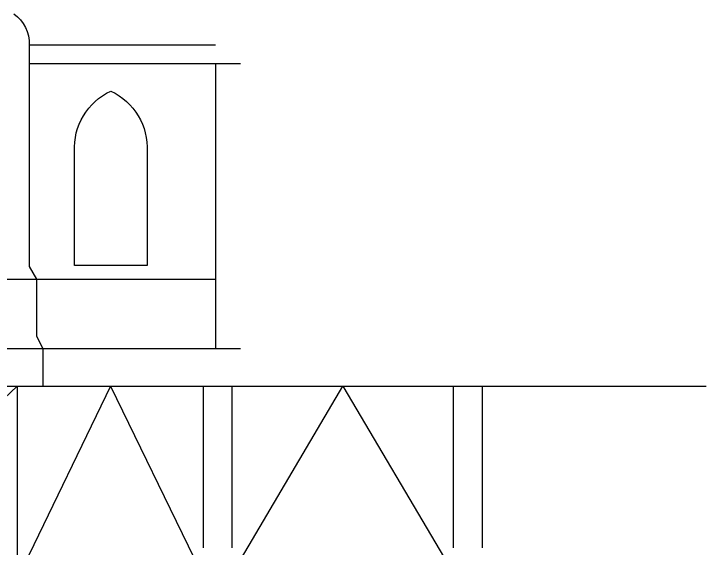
# Model space of a CAD drawing. Extents: x 77 to 121, y -270 to -21.
# Drawn here: x 104.72 to 121.1, y -164.6 to -151.94 of the extents above; entities that cross this region are included whole.
import ezdxf

# ---------------------------------------------------------------- set-up
doc = ezdxf.new("R2010")
doc.units = 0
for name, color, linetype in [('BASE_PLAN', 7, 'CONTINUOUS'), ('ELEVATIONS', 7, 'CONTINUOUS'), ('LINE_OF_SYMMETRY', 7, 'CONTINUOUS'), ('VAULT_LINES', 7, 'CONTINUOUS')]:
    doc.layers.add(name, color=color, linetype=linetype)

msp = doc.modelspace()

# ---------------------------------------------------------------- linework, layer by layer
at = {"layer": 'BASE_PLAN'}
for p, q in [((104.797, -160.765), (104.797, -165.335)), ((109.207, -164.588), (109.207, -160.765)), ((109.886, -164.588), (109.886, -160.765)), ((115.125, -164.588), (115.125, -160.765)), ((115.804, -164.588), (115.804, -160.765))]:
    msp.add_line(p, q, dxfattribs=at)
at = {"layer": 'ELEVATIONS'}
for p, q in [((105.078, -152.681), (109.493, -152.681)), ((105.078, -152.681), (105.078, -157.928)), ((105.078, -153.124), (110.08, -153.124)), ((109.493, -153.124), (109.493, -159.873)), ((106.155, -157.907), (106.155, -155.211)), ((107.87, -155.211), (107.87, -157.907)), ((107.87, -157.907), (106.155, -157.907)), ((105.078, -157.928), (105.256, -158.229)), ((104.181, -158.229), (105.256, -158.229)), ((105.256, -158.229), (109.493, -158.229)), ((105.256, -158.229), (105.256, -159.58)), ((105.256, -159.58), (105.403, -159.873)), ((84.773, -159.873), (110.08, -159.873)), ((105.403, -159.873), (105.403, -160.765))]:
    msp.add_line(p, q, dxfattribs=at)
at = {"layer": 'ELEVATIONS', "extrusion": (0, 0, -1)}
for centre, radius, start, end in [((-104.233, -152.638), 0.847, 125.0081, 182.9326), ((-107.646, -155.126), 1.493, 356.7231, 64.9058), ((-106.38, -155.126), 1.493, 115.0942, 183.2769)]:
    msp.add_arc(centre, radius, start, end, dxfattribs=at)
at = {"layer": 'LINE_OF_SYMMETRY'}
msp.add_line((77.926, -160.765), (121.1, -160.765), dxfattribs=at)
at = {"layer": 'VAULT_LINES'}
for p, q in [((99.913, -165.335), (104.797, -160.765)), ((107.002, -160.765), (104.797, -165.335)), ((107.002, -160.765), (108.989, -164.836)), ((110.104, -164.836), (112.505, -160.765)), ((112.505, -160.765), (114.907, -164.836))]:
    msp.add_line(p, q, dxfattribs=at)

doc.saveas('drawing.dxf')
